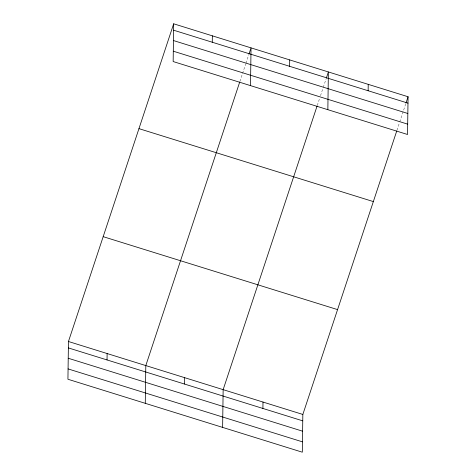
<?xml version="1.0" encoding="UTF-8"?>
<svg xmlns="http://www.w3.org/2000/svg" width="476" height="476" viewBox="0 0 476 476"><rect width="100%" height="100%" fill="white"/><g stroke="black" fill="none" stroke-linecap="round" stroke-linejoin="round"><path stroke-width="0.36" stroke-dasharray="2.38 1.78" d="M239.922 81.426L245.705 63.951M245.937 63.248L248.716 54.865M317.266 105.499L319.58 98.508M320.509 95.712L323.055 88.024M323.287 87.322L326.066 78.939M396.96 130.299L399.507 122.612M399.739 121.915L405.754 103.738"/><path stroke-width="0.71" d="M173.68 23.8L173.157 61.547L407.545 134.494L408.069 96.753L173.68 23.8L68.455 341.506L67.931 379.247L302.32 452.2L302.843 414.453L396.728 131.001M107.04 359.939L107.13 353.543M145.275 403.321L145.805 365.58L239.69 82.122M184.39 384.013L184.48 377.617M212.266 42.233L212.355 35.837M222.625 427.394L223.149 389.654L317.034 106.196M250.507 85.62L251.03 47.874L248.948 54.163M262.907 408.45L262.996 402.053M289.616 66.307L289.705 59.911M327.851 109.694L328.38 71.947L326.298 78.237M368.138 90.749L368.228 84.347M405.986 103.042L408.069 96.753M173.591 30.196L407.98 103.149M173.448 40.543L407.837 113.496M173.3 51.2L407.688 124.153M138.956 128.645L373.345 201.592M103.179 236.661L337.567 309.614M68.455 341.506L302.843 414.453M68.365 347.902L302.754 420.855M68.223 358.244L302.611 431.197M68.074 368.906L302.462 441.853"/></g></svg>
